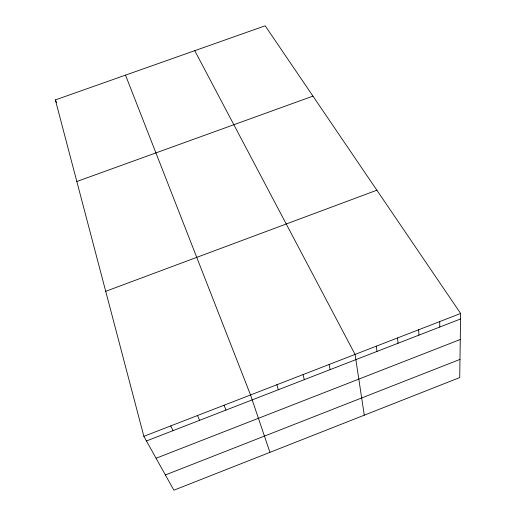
<?xml version="1.0" encoding="UTF-8"?>
<svg xmlns="http://www.w3.org/2000/svg" width="516" height="516" viewBox="0 0 516 516"><rect width="100%" height="100%" fill="white"/><g stroke="black" fill="none" stroke-linecap="round" stroke-linejoin="round"><path stroke-width="0.77" d="M460.633 313.476L459.724 377.57L173.873 490.2L143.867 436.33L55.367 99.917L265.172 25.8L460.633 313.476L143.867 436.33M165.384 474.959L459.982 359.4M156.077 458.253L460.266 339.515M146.447 440.961L460.556 318.972M105.716 291.308L376.873 190.204M76.826 181.503L312.954 96.118M194.764 50.671L355.072 354.415L364.277 415.174M170.738 425.906L173.086 430.615M55.367 99.917L56.605 102.697M197.467 415.541L199.589 420.321M125.517 75.13L250.531 394.959L269.939 452.345M224.067 405.221L225.956 410.085M276.86 384.749L278.305 389.754M303.066 374.584L304.285 379.66M329.131 364.477L330.137 369.624M376.358 346.159L376.97 351.435M397.559 337.935L397.997 343.269M418.67 329.75L418.934 335.136M439.697 321.597L439.787 327.041"/></g></svg>
